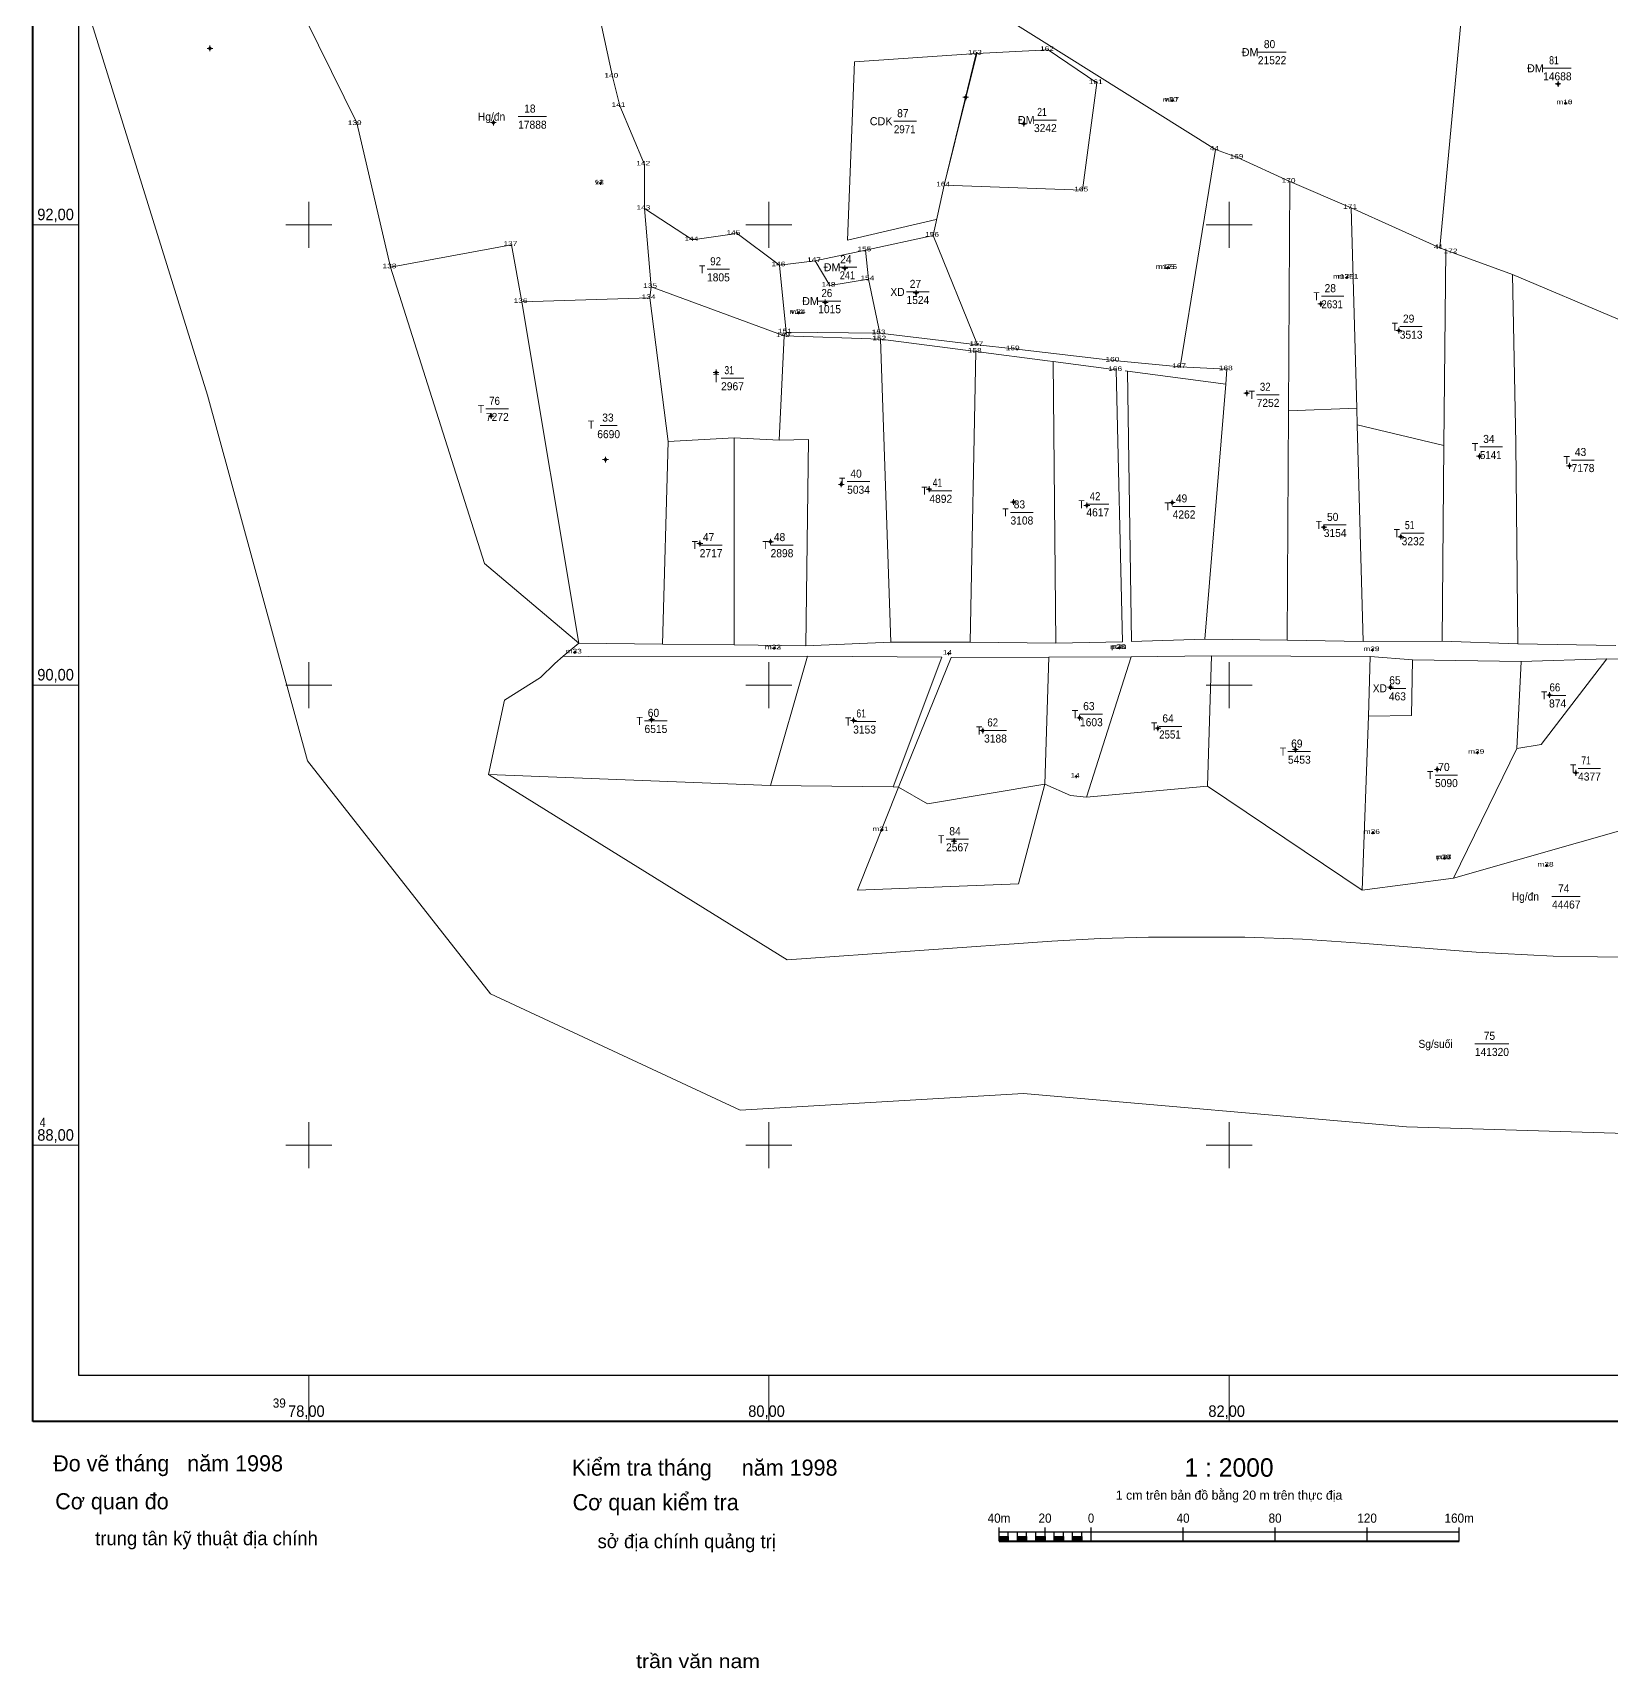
# Model space of a CAD drawing. Header units: metres. Extents: x 397680 to 398756, y 48567 to 49853.
# Drawn here: x 397680 to 398366, y 48573 to 49283 of the extents above; entities that cross this region are included whole.
import ezdxf
from ezdxf.enums import TextEntityAlignment as Align

# ---------------------------------------------------------------- set-up
doc = ezdxf.new("R2010")
doc.units = ezdxf.units.M
doc.header["$LTSCALE"] = 1.4
for name, color, linetype, lineweight in [('11', 7, 'Continuous', 13), ('22', 7, 'Continuous', 13), ('50', 7, 'Continuous', 13), ('62', 7, 'Continuous', 13), ('63', 7, 'Continuous', 13)]:
    doc.layers.add(name, color=color, linetype=linetype, lineweight=lineweight)
doc.layers.add('52', color=7, linetype='Continuous')

msp = doc.modelspace()

# ---------------------------------------------------------------- hatches: boundary and pattern name
at = {"layer": '11'}
for points in [[(397757.186, 49276.66, 1), (397756.886, 49276.66, 1)], [(398343.136, 49261.22, 1), (398342.836, 49261.22, 1)], [(398085.686, 49255.387, 1), (398085.386, 49255.387, 1)], [(397880.365, 49244.408, 1), (397880.065, 49244.408, 1)], [(398110.966, 49243.93, 1), (398110.666, 49243.93, 1)], [(398110.966, 49243.93, 1), (398110.666, 49243.93, 1)], [(398033.123, 49181.114, 1), (398032.823, 49181.114, 1)], [(398064.114, 49170.397, 1), (398063.814, 49170.397, 1)], [(398024.647, 49166.228, 1), (398024.347, 49166.228, 1)], [(398240.004, 49165.609, 1), (398239.704, 49165.609, 1)], [(398273.914, 49154.061, 1), (398273.614, 49154.061, 1)], [(397977.162, 49135.81, 1), (397976.862, 49135.81, 1)], [(398207.805, 49126.838, 1), (398207.505, 49126.838, 1)], [(397879.44, 49116.905, 1), (397879.14, 49116.905, 1)], [(397929.125, 49097.94, 1), (397928.825, 49097.94, 1)], [(398308.969, 49099.418, 1), (398308.669, 49099.418, 1)], [(398348.121, 49095.275, 1), (398347.821, 49095.275, 1)], [(398031.572, 49087.179, 1), (398031.272, 49087.179, 1)], [(398069.737, 49085.115, 1), (398069.437, 49085.115, 1)], [(398106.461, 49079.508, 1), (398106.161, 49079.508, 1)], [(398138.309, 49078.068, 1), (398138.009, 49078.068, 1)], [(398175.453, 49079.299, 1), (398175.153, 49079.299, 1)], [(398241.369, 49068.537, 1), (398241.069, 49068.537, 1)], [(397970.113, 49061.515, 1), (397969.813, 49061.515, 1)], [(398000.873, 49062.304, 1), (398000.573, 49062.304, 1)], [(398274.84, 49064.471, 1), (398274.54, 49064.471, 1)], [(398270.303, 48999.13, 1), (398270.003, 48999.13, 1)], [(398339.437, 48995.658, 1), (398339.137, 48995.658, 1)], [(397949.143, 48985.034, 1), (397948.843, 48985.034, 1)], [(398036.921, 48984.628, 1), (398036.621, 48984.628, 1)], [(398135.197, 48985.784, 1), (398134.897, 48985.784, 1)], [(398093.082, 48980.181, 1), (398092.782, 48980.181, 1)], [(398169.206, 48981.196, 1), (398168.906, 48981.196, 1)], [(398228.982, 48971.983, 1), (398228.682, 48971.983, 1)], [(398290.662, 48963.349, 1), (398290.362, 48963.349, 1)], [(398350.886, 48961.841, 1), (398350.586, 48961.841, 1)], [(398080.602, 48932.184, 1), (398080.302, 48932.184, 1)], [(398080.602, 48932.184, 1), (398080.302, 48932.184, 1)]]:
    msp.add_hatch(color=256, dxfattribs=at).paths.add_polyline_path(points)
at = {"layer": '50'}
for points in [[(398175.279, 49253.983, 1), (398175.129, 49253.983, 1)], [(398346.326, 49252.896, 1), (398346.176, 49252.896, 1)], [(398346.326, 49252.896, 1), (398346.176, 49252.896, 1)], [(397926.798, 49218.041, 1), (397926.648, 49218.041, 1)], [(398173.345, 49181.282, 1), (398173.195, 49181.282, 1)], [(398173.345, 49181.282, 1), (398173.195, 49181.282, 1)], [(398251.232, 49177.087, 1), (398251.082, 49177.087, 1)], [(398012.931, 49161.744, 1), (398012.781, 49161.744, 1)], [(398012.931, 49161.744, 1), (398012.781, 49161.744, 1)], [(397915.719, 49014.238, 1), (397915.569, 49014.238, 1)], [(398002.301, 49016.023, 1), (398002.151, 49016.023, 1)], [(398002.301, 49016.023, 1), (398002.151, 49016.023, 1)], [(398002.301, 49016.023, 1), (398002.151, 49016.023, 1)], [(398078.164, 49013.669, 1), (398078.014, 49013.669, 1)], [(398152.377, 49016.17, 1), (398152.227, 49016.17, 1)], [(398152.377, 49016.17, 1), (398152.227, 49016.17, 1)], [(398152.377, 49016.17, 1), (398152.227, 49016.17, 1)], [(398262.43, 49015.243, 1), (398262.28, 49015.243, 1)], [(398262.43, 49015.243, 1), (398262.28, 49015.243, 1)], [(398262.43, 49015.243, 1), (398262.28, 49015.243, 1)], [(398307.988, 48970.643, 1), (398307.838, 48970.643, 1)], [(398133.651, 48960.22, 1), (398133.501, 48960.22, 1)], [(398049.054, 48937.01, 1), (398048.904, 48937.01, 1)], [(398262.612, 48935.843, 1), (398262.462, 48935.843, 1)], [(398262.612, 48935.843, 1), (398262.462, 48935.843, 1)], [(398293.715, 48924.814, 1), (398293.565, 48924.814, 1)], [(398293.715, 48924.814, 1), (398293.565, 48924.814, 1)], [(398293.715, 48924.814, 1), (398293.565, 48924.814, 1)], [(398338.101, 48921.627, 1), (398337.951, 48921.627, 1)]]:
    msp.add_hatch(color=256, dxfattribs=at).paths.add_polyline_path(points)
at = {"layer": '63'}
for points in [[(398100, 48628), (398100, 48630), (398104, 48630), (398104, 48628)], [(398108, 48628), (398108, 48630), (398112, 48630), (398112, 48628)], [(398116, 48628), (398116, 48630), (398120, 48630), (398120, 48628)], [(398124, 48628), (398124, 48630), (398128, 48630), (398128, 48628)], [(398132, 48628), (398132, 48630), (398136, 48630), (398136, 48628)]]:
    msp.add_hatch(color=256, dxfattribs=at).paths.add_polyline_path(points)

# ---------------------------------------------------------------- linework, layer by layer
at = {"layer": '11'}
for p, q in [((397756.41, 49276.66), (397755.79, 49276.66)), ((397757.04, 49277.91), (397757.04, 49277.28)), ((397757.04, 49276.04), (397757.04, 49275.41)), ((397758.29, 49276.66), (397757.66, 49276.66)), ((398342.36, 49261.22), (398341.74, 49261.22)), ((398342.99, 49262.47), (398342.99, 49261.84)), ((398342.99, 49260.59), (398342.99, 49259.97)), ((398344.24, 49261.22), (398343.61, 49261.22)), ((398084.91, 49255.39), (398084.29, 49255.39)), ((398085.54, 49256.64), (398085.54, 49256.01)), ((398085.54, 49254.76), (398085.54, 49254.14)), ((398086.79, 49255.39), (398086.16, 49255.39)), ((397880.22, 49245.66), (397880.22, 49245.03)), ((398110.82, 49245.18), (398110.82, 49244.56)), ((398110.82, 49245.18), (398110.82, 49244.56)), ((397879.59, 49244.41), (397878.97, 49244.41)), ((397880.22, 49243.78), (397880.22, 49243.16)), ((397881.47, 49244.41), (397880.84, 49244.41)), ((398110.19, 49243.93), (398109.57, 49243.93)), ((398110.19, 49243.93), (398109.57, 49243.93)), ((398110.82, 49243.31), (398110.82, 49242.68)), ((398110.82, 49243.31), (398110.82, 49242.68)), ((398112.07, 49243.93), (398111.44, 49243.93)), ((398112.07, 49243.93), (398111.44, 49243.93)), ((398032.35, 49181.11), (398031.72, 49181.11)), ((398032.97, 49182.36), (398032.97, 49181.74)), ((398034.22, 49181.11), (398033.6, 49181.11)), ((398032.97, 49180.49), (398032.97, 49179.86)), ((398024.5, 49167.48), (398024.5, 49166.85)), ((398063.34, 49170.4), (398062.71, 49170.4)), ((398063.96, 49171.65), (398063.96, 49171.02)), ((398063.96, 49169.77), (398063.96, 49169.15)), ((398065.21, 49170.4), (398064.59, 49170.4)), ((398239.85, 49166.86), (398239.85, 49166.23)), ((398023.87, 49166.23), (398023.25, 49166.23)), ((398024.5, 49165.6), (398024.5, 49164.98)), ((398025.75, 49166.23), (398025.12, 49166.23)), ((398239.23, 49165.61), (398238.6, 49165.61)), ((398239.85, 49164.98), (398239.85, 49164.36)), ((398241.1, 49165.61), (398240.48, 49165.61)), ((398273.14, 49154.06), (398272.51, 49154.06)), ((398273.76, 49155.31), (398273.76, 49154.69)), ((398273.76, 49153.44), (398273.76, 49152.81)), ((398275.01, 49154.06), (398274.39, 49154.06)), ((397976.39, 49135.81), (397975.76, 49135.81)), ((397977.01, 49137.06), (397977.01, 49136.43)), ((397977.01, 49135.18), (397977.01, 49134.56)), ((397978.26, 49135.81), (397977.64, 49135.81)), ((398207.03, 49126.84), (398206.41, 49126.84)), ((398207.66, 49128.09), (398207.66, 49127.46)), ((398207.66, 49126.21), (398207.66, 49125.59)), ((398208.91, 49126.84), (398208.28, 49126.84)), ((397878.67, 49116.91), (397878.04, 49116.91)), ((397879.29, 49118.16), (397879.29, 49117.53)), ((397880.54, 49116.91), (397879.92, 49116.91)), ((397879.29, 49116.28), (397879.29, 49115.66)), ((397928.35, 49097.94), (397927.73, 49097.94)), ((397928.98, 49099.19), (397928.98, 49098.57)), ((397928.98, 49097.32), (397928.98, 49096.69)), ((397930.23, 49097.94), (397929.6, 49097.94)), ((398308.19, 49099.42), (398307.57, 49099.42)), ((398308.82, 49100.67), (398308.82, 49100.04)), ((398308.82, 49098.79), (398308.82, 49098.17)), ((398310.07, 49099.42), (398309.44, 49099.42)), ((398347.97, 49096.52), (398347.97, 49095.9)), ((398031.42, 49088.43), (398031.42, 49087.8)), ((398347.35, 49095.27), (398346.72, 49095.27)), ((398347.97, 49094.65), (398347.97, 49094.02)), ((398349.22, 49095.27), (398348.6, 49095.27)), ((398030.8, 49087.18), (398030.17, 49087.18)), ((398031.42, 49086.55), (398031.42, 49085.93)), ((398032.67, 49087.18), (398032.05, 49087.18)), ((398068.96, 49085.11), (398068.34, 49085.11)), ((398069.59, 49086.36), (398069.59, 49085.74)), ((398069.59, 49084.49), (398069.59, 49083.86)), ((398070.84, 49085.11), (398070.21, 49085.11)), ((398105.69, 49079.51), (398105.06, 49079.51)), ((398106.31, 49080.76), (398106.31, 49080.13)), ((398106.31, 49078.88), (398106.31, 49078.26)), ((398107.56, 49079.51), (398106.94, 49079.51)), ((398137.53, 49078.07), (398136.91, 49078.07)), ((398138.16, 49079.32), (398138.16, 49078.69)), ((398138.16, 49077.44), (398138.16, 49076.82)), ((398139.41, 49078.07), (398138.78, 49078.07)), ((398174.68, 49079.3), (398174.05, 49079.3)), ((398175.3, 49080.55), (398175.3, 49079.92)), ((398175.3, 49078.67), (398175.3, 49078.05)), ((398176.55, 49079.3), (398175.93, 49079.3)), ((398240.59, 49068.54), (398239.97, 49068.54)), ((398241.22, 49069.79), (398241.22, 49069.16)), ((398241.22, 49067.91), (398241.22, 49067.29)), ((398242.47, 49068.54), (398241.84, 49068.54)), ((397969.34, 49061.52), (397968.71, 49061.52)), ((397969.96, 49062.77), (397969.96, 49062.14)), ((397969.96, 49060.89), (397969.96, 49060.27)), ((397971.21, 49061.52), (397970.59, 49061.52)), ((398000.1, 49062.3), (397999.47, 49062.3)), ((398000.72, 49063.55), (398000.72, 49062.93)), ((398000.72, 49061.68), (398000.72, 49061.05)), ((398001.97, 49062.3), (398001.35, 49062.3)), ((398274.07, 49064.47), (398273.44, 49064.47)), ((398274.69, 49065.72), (398274.69, 49065.1)), ((398274.69, 49063.85), (398274.69, 49063.22)), ((398275.94, 49064.47), (398275.32, 49064.47)), ((398269.53, 48999.13), (398268.9, 48999.13)), ((398270.15, 49000.38), (398270.15, 48999.75)), ((398270.15, 48998.5), (398270.15, 48997.88)), ((398271.4, 48999.13), (398270.78, 48999.13)), ((398339.29, 48996.91), (398339.29, 48996.28)), ((398338.66, 48995.66), (398338.04, 48995.66)), ((398339.29, 48995.03), (398339.29, 48994.41)), ((398340.54, 48995.66), (398339.91, 48995.66)), ((397948.37, 48985.03), (397947.74, 48985.03)), ((397948.99, 48986.28), (397948.99, 48985.66)), ((397948.99, 48984.41), (397948.99, 48983.78)), ((397950.24, 48985.03), (397949.62, 48985.03)), ((398036.15, 48984.63), (398035.52, 48984.63)), ((398036.77, 48985.88), (398036.77, 48985.25)), ((398036.77, 48984), (398036.77, 48983.38)), ((398038.02, 48984.63), (398037.4, 48984.63)), ((398134.42, 48985.78), (398133.8, 48985.78)), ((398135.05, 48987.03), (398135.05, 48986.41)), ((398135.05, 48985.16), (398135.05, 48984.53)), ((398136.3, 48985.78), (398135.67, 48985.78)), ((398169.06, 48982.45), (398169.06, 48981.82)), ((398092.31, 48980.18), (398091.68, 48980.18)), ((398092.93, 48981.43), (398092.93, 48980.81)), ((398092.93, 48979.56), (398092.93, 48978.93)), ((398094.18, 48980.18), (398093.56, 48980.18)), ((398168.43, 48981.2), (398167.81, 48981.2)), ((398169.06, 48980.57), (398169.06, 48979.95)), ((398170.31, 48981.2), (398169.68, 48981.2)), ((398228.21, 48971.98), (398227.58, 48971.98)), ((398228.83, 48973.23), (398228.83, 48972.61)), ((398228.83, 48971.36), (398228.83, 48970.73)), ((398230.08, 48971.98), (398229.46, 48971.98)), ((398289.89, 48963.35), (398289.26, 48963.35)), ((398290.51, 48964.6), (398290.51, 48963.97)), ((398290.51, 48962.72), (398290.51, 48962.1)), ((398291.76, 48963.35), (398291.14, 48963.35)), ((398350.11, 48961.84), (398349.49, 48961.84)), ((398350.74, 48963.09), (398350.74, 48962.47)), ((398350.74, 48961.22), (398350.74, 48960.59)), ((398351.99, 48961.84), (398351.36, 48961.84)), ((398079.83, 48932.18), (398079.2, 48932.18)), ((398079.83, 48932.18), (398079.2, 48932.18)), ((398080.45, 48933.43), (398080.45, 48932.81)), ((398080.45, 48933.43), (398080.45, 48932.81)), ((398081.7, 48932.18), (398081.08, 48932.18)), ((398081.7, 48932.18), (398081.08, 48932.18)), ((398080.45, 48931.56), (398080.45, 48930.93)), ((398080.45, 48931.56), (398080.45, 48930.93))]:
    msp.add_line(p, q, dxfattribs=at)
for points in [[(397757.04, 49277.28), (397756.41, 49276.66), (397757.04, 49276.04), (397757.66, 49276.66)], [(398342.99, 49261.84), (398342.36, 49261.22), (398342.99, 49260.59), (398343.61, 49261.22)], [(398085.54, 49256.01), (398084.91, 49255.39), (398085.54, 49254.76), (398086.16, 49255.39)], [(397880.22, 49245.03), (397879.59, 49244.41), (397880.22, 49243.78), (397880.84, 49244.41)], [(398110.82, 49244.56), (398110.19, 49243.93), (398110.82, 49243.31), (398111.44, 49243.93)], [(398110.82, 49244.56), (398110.19, 49243.93), (398110.82, 49243.31), (398111.44, 49243.93)], [(398032.97, 49181.74), (398032.35, 49181.11), (398032.97, 49180.49), (398033.6, 49181.11)], [(398024.5, 49166.85), (398023.87, 49166.23), (398024.5, 49165.6), (398025.12, 49166.23)], [(398063.96, 49171.02), (398063.34, 49170.4), (398063.96, 49169.77), (398064.59, 49170.4)], [(398239.85, 49166.23), (398239.23, 49165.61), (398239.85, 49164.98), (398240.48, 49165.61)], [(398273.76, 49154.69), (398273.14, 49154.06), (398273.76, 49153.44), (398274.39, 49154.06)], [(397977.01, 49136.43), (397976.39, 49135.81), (397977.01, 49135.18), (397977.64, 49135.81)], [(398207.66, 49127.46), (398207.03, 49126.84), (398207.66, 49126.21), (398208.28, 49126.84)], [(397879.29, 49117.53), (397878.67, 49116.91), (397879.29, 49116.28), (397879.92, 49116.91)], [(397928.98, 49098.57), (397928.35, 49097.94), (397928.98, 49097.32), (397929.6, 49097.94)], [(398308.82, 49100.04), (398308.19, 49099.42), (398308.82, 49098.79), (398309.44, 49099.42)], [(398347.97, 49095.9), (398347.35, 49095.27), (398347.97, 49094.65), (398348.6, 49095.27)], [(398031.42, 49087.8), (398030.8, 49087.18), (398031.42, 49086.55), (398032.05, 49087.18)], [(398069.59, 49085.74), (398068.96, 49085.11), (398069.59, 49084.49), (398070.21, 49085.11)], [(398106.31, 49080.13), (398105.69, 49079.51), (398106.31, 49078.88), (398106.94, 49079.51)], [(398138.16, 49078.69), (398137.53, 49078.07), (398138.16, 49077.44), (398138.78, 49078.07)], [(398175.3, 49079.92), (398174.68, 49079.3), (398175.3, 49078.67), (398175.93, 49079.3)], [(398241.22, 49069.16), (398240.59, 49068.54), (398241.22, 49067.91), (398241.84, 49068.54)], [(397969.96, 49062.14), (397969.34, 49061.52), (397969.96, 49060.89), (397970.59, 49061.52)], [(398000.72, 49062.93), (398000.1, 49062.3), (398000.72, 49061.68), (398001.35, 49062.3)], [(398274.69, 49065.1), (398274.07, 49064.47), (398274.69, 49063.85), (398275.32, 49064.47)], [(398270.15, 48999.75), (398269.53, 48999.13), (398270.15, 48998.5), (398270.78, 48999.13)], [(398339.29, 48996.28), (398338.66, 48995.66), (398339.29, 48995.03), (398339.91, 48995.66)], [(397948.99, 48985.66), (397948.37, 48985.03), (397948.99, 48984.41), (397949.62, 48985.03)], [(398036.77, 48985.25), (398036.15, 48984.63), (398036.77, 48984), (398037.4, 48984.63)], [(398135.05, 48986.41), (398134.42, 48985.78), (398135.05, 48985.16), (398135.67, 48985.78)], [(398169.06, 48981.82), (398168.43, 48981.2), (398169.06, 48980.57), (398169.68, 48981.2)], [(398092.93, 48980.81), (398092.31, 48980.18), (398092.93, 48979.56), (398093.56, 48980.18)], [(398228.83, 48972.61), (398228.21, 48971.98), (398228.83, 48971.36), (398229.46, 48971.98)], [(398290.51, 48963.97), (398289.89, 48963.35), (398290.51, 48962.72), (398291.14, 48963.35)], [(398350.74, 48962.47), (398350.11, 48961.84), (398350.74, 48961.22), (398351.36, 48961.84)], [(398080.45, 48932.81), (398079.83, 48932.18), (398080.45, 48931.56), (398081.08, 48932.18)], [(398080.45, 48932.81), (398079.83, 48932.18), (398080.45, 48931.56), (398081.08, 48932.18)]]:
    msp.add_lwpolyline(points, close=True, dxfattribs=at)
for centre in [(397757.036, 49276.66), (398342.986, 49261.22), (398085.536, 49255.387), (397880.215, 49244.408), (398110.816, 49243.93), (398110.816, 49243.93), (398032.973, 49181.114), (398063.964, 49170.397), (398024.497, 49166.228), (398239.854, 49165.609), (398273.764, 49154.061), (397977.012, 49135.81), (398207.655, 49126.838), (397879.29, 49116.905), (397928.975, 49097.94), (398308.819, 49099.418), (398347.971, 49095.275), (398031.422, 49087.179), (398069.587, 49085.115), (398106.311, 49079.508), (398138.159, 49078.068), (398175.303, 49079.299), (398241.219, 49068.537), (397969.963, 49061.515), (398000.723, 49062.304), (398274.69, 49064.471), (398270.153, 48999.13), (398339.287, 48995.658), (397948.993, 48985.034), (398036.771, 48984.628), (398135.047, 48985.784), (398092.932, 48980.181), (398169.056, 48981.196), (398228.832, 48971.983), (398290.512, 48963.349), (398350.736, 48961.841), (398080.452, 48932.184), (398080.452, 48932.184)]:
    msp.add_circle(centre, 0.15, dxfattribs=at)
at = {"layer": '22'}
for p, q in [((398306.13, 49344.71), (398291.54, 49189.95)), ((398076.21, 49217.2), (398090.01, 49274.47)), ((398090.39, 49274.49), (398090.01, 49274.47)), ((398178.77, 49138.23), (398194.07, 49232.76)), ((398071.39, 49195.35), (398076.21, 49217.2)), ((398253.1, 49207.42), (398226.36, 49218.79)), ((397945.93, 49207.01), (397948.85, 49173.06)), ((398291.54, 49189.95), (398253.1, 49207.42)), ((397985.56, 49196.61), (398004.62, 49182.47)), ((397967.28, 49193.9), (397966.78, 49193.4)), ((398294.14, 49189.04), (398291.54, 49189.95)), ((398293.41, 49104.04), (398294.14, 49189.04)), ((398323.15, 49178.36), (398294.14, 49189.04)), ((398020.07, 49184.32), (398004.62, 49182.47)), ((398004.62, 49182.47), (398007.44, 49153.34)), ((397948.18, 49168.21), (397956.21, 49105.82)), ((398006.65, 49151.71), (397948.85, 49173.06)), ((397917.44, 49018.25), (397892.55, 49166.55)), ((398007.44, 49153.34), (398006.65, 49151.71)), ((398048.17, 49152.93), (398090.63, 49147.86)), ((398053.03, 49018.68), (398048.46, 49150.29)), ((398048.46, 49150.29), (398089.94, 49144.93)), ((398091.13, 49148.36), (398090.63, 49147.86)), ((398089.94, 49144.93), (398087.45, 49018.57)), ((398124.71, 49018.18), (398123.57, 49140.55)), ((398154.83, 49136.47), (398155.86, 49136.34)), ((398189.51, 49019.97), (398198.52, 49130.77)), ((398225.77, 49119.12), (398255.47, 49120.27)), ((397926.66, 49112.85), (397934.02, 49112.85)), ((398293.41, 49104.04), (398255.66, 49113.14)), ((397953.76, 49017.8), (397956.21, 49105.82)), ((397984.87, 49107.43), (397984.82, 49017.42)), ((398292.68, 49019.04), (398293.41, 49104.04)), ((397917.44, 49018.25), (397910.6, 49012.48)), ((398124.71, 49018.18), (398087.45, 49018.57)), ((398153.67, 49018.84), (398124.71, 49018.18)), ((398153.67, 49018.84), (398124.71, 49018.18)), ((398325.46, 49017.85), (398368.1, 49017.2)), ((398119.98, 48956.88), (398121.68, 49012.06)), ((398138.01, 48951.26), (398157.4, 49012.33)), ((398190.63, 48956.11), (398192.4, 49012.75)), ((398260.64, 48986.49), (398261.39, 49012.4)), ((398257.81, 48910.89), (398260.64, 48986.49)), ((397878.15, 48961.15), (398000.68, 48956.29)), ((398053.93, 48955.77), (398056.35, 48955.6)), ((398297.51, 48916.03), (398380.48, 48939.73))]:
    msp.add_line(p, q, dxfattribs=at)
for points in [[(398700, 48954.02), (398700, 48863.13), (398646.18, 48844.16), (398515.9, 48800.81), (398277.06, 48808.03), (398110.6, 48822.48), (397987.56, 48815.26), (397879, 48865.84), (397799.39, 48967), (397755.96, 49125.98), (397690.82, 49335.53), (397683.59, 49523.41), (397698.06, 49732.97), (397821.63, 49752.51)], [(397920.42, 49318.18), (397931.98, 49264.42), (397935.12, 49251.71), (397945.87, 49226.26), (397945.93, 49207.01)], [(398088.96, 49310.06), (398088.65, 49298.87), (398194.07, 49232.76)], [(397835.56, 49181.6), (397820.94, 49244.34), (397793.18, 49300.46)], [(398090.01, 49274.47), (398037.17, 49270.76), (398034.21, 49193.38), (398072.64, 49202.24)], [(398090.39, 49274.49), (398121.35, 49276.05), (398142.53, 49261.65), (398136.25, 49215), (398076.21, 49217.2)], [(398090.51, 49274.97), (398090.39, 49274.49), (398076.21, 49217.2)], [(398226.36, 49218.79), (398203.72, 49229.23), (398194.07, 49232.76)], [(398225.19, 49019.45), (398225.77, 49119.12), (398226.36, 49218.79)], [(397945.93, 49207.01), (397966.78, 49193.4), (397985.06, 49196.11)], [(398258.23, 49018.86), (398255.66, 49113.14), (398255.47, 49120.27), (398253.1, 49207.42)], [(398042, 49188.99), (398071.39, 49195.35), (398090.63, 49147.86)], [(397835.56, 49181.6), (397888.11, 49191.32), (397892.55, 49166.55)], [(398020.07, 49184.32), (398042, 49188.99), (398043.31, 49176.41)], [(397917.44, 49018.25), (397876.39, 49052.77), (397835.56, 49181.6)], [(398043.31, 49176.41), (398026.4, 49173.59), (398020.07, 49184.32)], [(398007.44, 49153.34), (398048.17, 49152.93), (398043.31, 49176.41)], [(398323.15, 49178.36), (398369.17, 49159.05), (398376.47, 49153.97), (398404.48, 49152.65)], [(398325.46, 49017.85), (398324.68, 49104.96), (398323.15, 49178.36)], [(397892.55, 49166.55), (397948.18, 49168.21), (397948.85, 49173.06)], [(398004.48, 49106.48), (398006.65, 49151.71), (398048.46, 49150.29)], [(398090.63, 49147.86), (398106.45, 49146.04), (398149.8, 49141.06), (398178.77, 49138.23)], [(398089.94, 49144.93), (398121.07, 49140.87), (398123.57, 49140.55)], [(398123.57, 49140.55), (398150.99, 49136.97), (398153.67, 49018.84)], [(398178.77, 49138.23), (398199.05, 49137.28), (398198.52, 49130.77)], [(398189.51, 49019.97), (398157.62, 49018.89), (398155.86, 49136.34), (398198.52, 49130.77)], [(397956.21, 49105.82), (397984.87, 49107.43), (398004.48, 49106.48)], [(398004.48, 49106.48), (398017.25, 49106.72), (398016, 49017.04)], [(398016, 49017.04), (397984.82, 49017.42), (397953.76, 49017.8), (397917.44, 49018.25)], [(398087.45, 49018.57), (398053.03, 49018.68), (398016, 49017.04)], [(398325.46, 49017.85), (398292.68, 49019.04), (398258.23, 49018.86), (398225.19, 49019.45), (398189.51, 49019.97)], [(397910.6, 49012.48), (397906.99, 49009.43), (397900.72, 49003.31), (397885.08, 48993.39), (397878.15, 48961.15)], [(398016.75, 49012.58), (397921.58, 49012.44), (397910.6, 49012.48)], [(398053.93, 48955.77), (398000.68, 48956.29), (398016.75, 49012.58)], [(398053.93, 48955.77), (398075.11, 49012.17), (398016.75, 49012.58)], [(398056.35, 48955.6), (398079.22, 49012.02), (398121.68, 49012.06)], [(398364.15, 49011.42), (398326.97, 49010.21), (398279.73, 49010.93), (398261.39, 49012.4), (398192.4, 49012.75), (398157.4, 49012.33), (398121.68, 49012.06)], [(398260.64, 48986.49), (398279.3, 48986.81), (398279.73, 49010.93)], [(398325.01, 48972.5), (398335.68, 48974.23), (398364.15, 49011.42)], [(398364.15, 49011.42), (398386.88, 49011.23), (398423.11, 49012.84)], [(398297.51, 48916.03), (398325.01, 48972.5), (398326.97, 49010.21)], [(398700, 48954.02), (398696.52, 48952.43), (398677.86, 48942.97), (398650.02, 48928.18), (398635.93, 48921.18), (398621.55, 48914.86), (398596.63, 48904.76), (398583.94, 48900.47), (398570.92, 48897.41), (398543.02, 48893.47), (398479.27, 48886.66), (398443.45, 48883.45), (398417.83, 48882.06), (398379.35, 48881.55), (398340.89, 48882.2), (398307.37, 48883.89), (398257.11, 48887.89), (398231.98, 48889.57), (398206.83, 48890.44), (398164.91, 48890.43), (398143.95, 48889.84), (398123.02, 48888.69), (398007.91, 48880.57), (397878.15, 48961.15)], [(398056.35, 48955.6), (398038.51, 48910.91), (398108.46, 48913.62), (398119.98, 48956.88)], [(398119.98, 48956.88), (398068.94, 48948.44), (398056.35, 48955.6)], [(398119.98, 48956.88), (398131.06, 48952), (398138.01, 48951.26)], [(398297.51, 48916.03), (398257.81, 48910.89), (398190.63, 48956.11), (398138.01, 48951.26)]]:
    msp.add_lwpolyline(points, dxfattribs=at)
at = {"layer": '50'}
for p, q in [((398174.89, 49253.98), (398174.58, 49253.98)), ((398175.2, 49254.61), (398175.2, 49254.3)), ((398175.2, 49253.67), (398175.2, 49253.36)), ((398175.83, 49253.98), (398175.52, 49253.98)), ((398345.94, 49252.9), (398345.63, 49252.9)), ((398345.94, 49252.9), (398345.63, 49252.9)), ((398346.25, 49253.52), (398346.25, 49253.21)), ((398346.25, 49253.52), (398346.25, 49253.21)), ((398346.25, 49252.58), (398346.25, 49252.27)), ((398346.25, 49252.58), (398346.25, 49252.27)), ((398346.88, 49252.9), (398346.56, 49252.9)), ((398346.88, 49252.9), (398346.56, 49252.9)), ((397926.41, 49218.04), (397926.1, 49218.04)), ((397926.72, 49218.67), (397926.72, 49218.35)), ((397926.72, 49217.73), (397926.72, 49217.42)), ((397927.35, 49218.04), (397927.04, 49218.04)), ((398172.96, 49181.28), (398172.64, 49181.28)), ((398172.96, 49181.28), (398172.64, 49181.28)), ((398173.27, 49181.91), (398173.27, 49181.59)), ((398173.27, 49181.91), (398173.27, 49181.59)), ((398173.27, 49180.97), (398173.27, 49180.66)), ((398173.27, 49180.97), (398173.27, 49180.66)), ((398173.9, 49181.28), (398173.58, 49181.28)), ((398173.9, 49181.28), (398173.58, 49181.28)), ((398250.84, 49177.09), (398250.53, 49177.09)), ((398251.16, 49177.71), (398251.16, 49177.4)), ((398251.16, 49176.77), (398251.16, 49176.46)), ((398251.78, 49177.09), (398251.47, 49177.09)), ((398012.54, 49161.74), (398012.23, 49161.74)), ((398012.54, 49161.74), (398012.23, 49161.74)), ((398012.86, 49162.37), (398012.86, 49162.06)), ((398012.86, 49162.37), (398012.86, 49162.06)), ((398012.86, 49161.43), (398012.86, 49161.12)), ((398012.86, 49161.43), (398012.86, 49161.12)), ((398013.48, 49161.74), (398013.17, 49161.74)), ((398013.48, 49161.74), (398013.17, 49161.74)), ((397915.33, 49014.24), (397915.02, 49014.24)), ((397915.64, 49014.86), (397915.64, 49014.55)), ((397915.64, 49013.93), (397915.64, 49013.61)), ((397916.27, 49014.24), (397915.96, 49014.24)), ((398001.91, 49016.02), (398001.6, 49016.02)), ((398001.91, 49016.02), (398001.6, 49016.02)), ((398001.91, 49016.02), (398001.6, 49016.02)), ((398002.23, 49016.65), (398002.23, 49016.34)), ((398002.23, 49016.65), (398002.23, 49016.34)), ((398002.23, 49016.65), (398002.23, 49016.34)), ((398002.23, 49015.71), (398002.23, 49015.4)), ((398002.23, 49015.71), (398002.23, 49015.4)), ((398002.23, 49015.71), (398002.23, 49015.4)), ((398002.85, 49016.02), (398002.54, 49016.02)), ((398002.85, 49016.02), (398002.54, 49016.02)), ((398002.85, 49016.02), (398002.54, 49016.02)), ((398077.78, 49013.67), (398077.46, 49013.67)), ((398078.09, 49014.29), (398078.09, 49013.98)), ((398078.09, 49013.36), (398078.09, 49013.04)), ((398078.71, 49013.67), (398078.4, 49013.67)), ((398151.99, 49016.17), (398151.68, 49016.17)), ((398151.99, 49016.17), (398151.68, 49016.17)), ((398151.99, 49016.17), (398151.68, 49016.17)), ((398152.3, 49016.79), (398152.3, 49016.48)), ((398152.3, 49016.79), (398152.3, 49016.48)), ((398152.3, 49016.79), (398152.3, 49016.48)), ((398152.3, 49015.86), (398152.3, 49015.54)), ((398152.3, 49015.86), (398152.3, 49015.54)), ((398152.3, 49015.86), (398152.3, 49015.54)), ((398152.93, 49016.17), (398152.61, 49016.17)), ((398152.93, 49016.17), (398152.61, 49016.17)), ((398152.93, 49016.17), (398152.61, 49016.17)), ((398262.04, 49015.24), (398261.73, 49015.24)), ((398262.04, 49015.24), (398261.73, 49015.24)), ((398262.04, 49015.24), (398261.73, 49015.24)), ((398262.36, 49015.87), (398262.36, 49015.56)), ((398262.36, 49015.87), (398262.36, 49015.56)), ((398262.36, 49015.87), (398262.36, 49015.56)), ((398262.36, 49014.93), (398262.36, 49014.62)), ((398262.36, 49014.93), (398262.36, 49014.62)), ((398262.36, 49014.93), (398262.36, 49014.62)), ((398262.98, 49015.24), (398262.67, 49015.24)), ((398262.98, 49015.24), (398262.67, 49015.24)), ((398262.98, 49015.24), (398262.67, 49015.24)), ((398307.6, 48970.64), (398307.29, 48970.64)), ((398307.91, 48971.27), (398307.91, 48970.96)), ((398307.91, 48970.33), (398307.91, 48970.02)), ((398308.54, 48970.64), (398308.23, 48970.64)), ((398133.58, 48960.84), (398133.58, 48960.53)), ((398133.26, 48960.22), (398132.95, 48960.22)), ((398133.58, 48959.91), (398133.58, 48959.59)), ((398134.2, 48960.22), (398133.89, 48960.22)), ((398048.67, 48937.01), (398048.35, 48937.01)), ((398048.98, 48937.63), (398048.98, 48937.32)), ((398048.98, 48936.7), (398048.98, 48936.38)), ((398049.6, 48937.01), (398049.29, 48937.01)), ((398262.22, 48935.84), (398261.91, 48935.84)), ((398262.22, 48935.84), (398261.91, 48935.84)), ((398262.54, 48936.47), (398262.54, 48936.16)), ((398262.54, 48936.47), (398262.54, 48936.16)), ((398262.54, 48935.53), (398262.54, 48935.22)), ((398262.54, 48935.53), (398262.54, 48935.22)), ((398263.16, 48935.84), (398262.85, 48935.84)), ((398263.16, 48935.84), (398262.85, 48935.84)), ((398293.64, 48925.44), (398293.64, 48925.13)), ((398293.64, 48925.44), (398293.64, 48925.13)), ((398293.64, 48925.44), (398293.64, 48925.13)), ((398293.33, 48924.81), (398293.02, 48924.81)), ((398293.33, 48924.81), (398293.02, 48924.81)), ((398293.33, 48924.81), (398293.02, 48924.81)), ((398293.64, 48924.5), (398293.64, 48924.19)), ((398293.64, 48924.5), (398293.64, 48924.19)), ((398293.64, 48924.5), (398293.64, 48924.19)), ((398294.26, 48924.81), (398293.95, 48924.81)), ((398294.26, 48924.81), (398293.95, 48924.81)), ((398294.26, 48924.81), (398293.95, 48924.81)), ((398337.71, 48921.63), (398337.4, 48921.63)), ((398338.03, 48922.25), (398338.03, 48921.94)), ((398338.03, 48921.31), (398338.03, 48921)), ((398338.65, 48921.63), (398338.34, 48921.63))]:
    msp.add_line(p, q, dxfattribs=at)
for centre, radius in [((398175.204, 49253.983), 0.312), ((398175.204, 49253.983), 0.075), ((398346.251, 49252.896), 0.312), ((398346.251, 49252.896), 0.312), ((398346.251, 49252.896), 0.075), ((398346.251, 49252.896), 0.075), ((397926.723, 49218.041), 0.312), ((397926.723, 49218.041), 0.075), ((398173.27, 49181.282), 0.312), ((398173.27, 49181.282), 0.312), ((398173.27, 49181.282), 0.075), ((398173.27, 49181.282), 0.075), ((398251.157, 49177.087), 0.312), ((398251.157, 49177.087), 0.075), ((398012.856, 49161.744), 0.312), ((398012.856, 49161.744), 0.312), ((398012.856, 49161.744), 0.075), ((398012.856, 49161.744), 0.075), ((397915.644, 49014.238), 0.312), ((397915.644, 49014.238), 0.075), ((398002.226, 49016.023), 0.312), ((398002.226, 49016.023), 0.312), ((398002.226, 49016.023), 0.312), ((398002.226, 49016.023), 0.075), ((398002.226, 49016.023), 0.075), ((398002.226, 49016.023), 0.075), ((398078.089, 49013.669), 0.312), ((398078.089, 49013.669), 0.075), ((398152.302, 49016.17), 0.312), ((398152.302, 49016.17), 0.312), ((398152.302, 49016.17), 0.312), ((398152.302, 49016.17), 0.075), ((398152.302, 49016.17), 0.075), ((398152.302, 49016.17), 0.075), ((398262.355, 49015.243), 0.312), ((398262.355, 49015.243), 0.312), ((398262.355, 49015.243), 0.312), ((398262.355, 49015.243), 0.075), ((398262.355, 49015.243), 0.075), ((398262.355, 49015.243), 0.075), ((398307.913, 48970.643), 0.312), ((398307.913, 48970.643), 0.075), ((398133.576, 48960.22), 0.312), ((398133.576, 48960.22), 0.075), ((398048.979, 48937.01), 0.312), ((398048.979, 48937.01), 0.075), ((398262.537, 48935.843), 0.312), ((398262.537, 48935.843), 0.312), ((398262.537, 48935.843), 0.075), ((398262.537, 48935.843), 0.075), ((398293.64, 48924.814), 0.312), ((398293.64, 48924.814), 0.312), ((398293.64, 48924.814), 0.312), ((398293.64, 48924.814), 0.075), ((398293.64, 48924.814), 0.075), ((398293.64, 48924.814), 0.075), ((398338.026, 48921.627), 0.312), ((398338.026, 48921.627), 0.075)]:
    msp.add_circle(centre, radius, dxfattribs=at)
at = {"layer": '62'}
for p, q in [((398212.5, 49275), (398224.75, 49275)), ((398336.5, 49268), (398348.75, 49268)), ((397891, 49247), (397903.25, 49247)), ((398054.33, 49245), (398064.13, 49245)), ((398115.2, 49245.52), (398125, 49245.52)), ((398030.79, 49181.55), (398038.14, 49181.55)), ((397973.09, 49180.65), (397982.89, 49180.65)), ((398021.42, 49166.83), (398031.22, 49166.83)), ((398059.8, 49170.81), (398069.6, 49170.81)), ((398240.11, 49168.96), (398249.91, 49168.96)), ((398274.18, 49155.73), (398283.98, 49155.73)), ((397979.22, 49133.33), (397989.02, 49133.33)), ((398211.98, 49126.1), (398221.78, 49126.1)), ((397877, 49120), (397886.8, 49120)), ((398309.05, 49103.44), (398318.85, 49103.44)), ((398348.89, 49097.78), (398358.69, 49097.78)), ((398034, 49088.38), (398043.8, 49088.38)), ((398069.75, 49084.43), (398079.55, 49084.43)), ((398105, 49075), (398114.8, 49075)), ((398138, 49078.56), (398147.8, 49078.56)), ((398175.47, 49077.61), (398185.27, 49077.61)), ((398241.16, 49069.56), (398250.96, 49069.56)), ((397969.9, 49060.8), (397979.7, 49060.8)), ((398000.73, 49060.8), (398010.53, 49060.8)), ((398275.01, 49066), (398284.81, 49066)), ((398269.45, 48998.57), (398276.8, 48998.57)), ((398339.08, 48995.5), (398346.43, 48995.5)), ((397945.94, 48984.44), (397955.74, 48984.44)), ((398036.62, 48984.18), (398046.42, 48984.18)), ((398135.19, 48987.35), (398144.99, 48987.35)), ((398169.61, 48982), (398179.41, 48982)), ((398093.52, 48980.25), (398103.32, 48980.25)), ((398225.58, 48971.08), (398235.38, 48971.08)), ((398289.52, 48960.91), (398299.32, 48960.91)), ((398351.68, 48963.72), (398361.48, 48963.72)), ((398077, 48933), (398086.8, 48933)), ((398340.35, 48908.12), (398352.6, 48908.12)), ((398306.82, 48844.07), (398321.52, 48844.07))]:
    msp.add_line(p, q, dxfattribs=at)
at = {"layer": '63'}
for p, q in [((397800, 49190), (397800, 49210)), ((398000, 49190), (398000, 49210)), ((398200, 49190), (398200, 49210)), ((397680, 49200), (397700, 49200)), ((397790, 49200), (397810, 49200)), ((397990, 49200), (398010, 49200)), ((398190, 49200), (398210, 49200)), ((397800, 48990), (397800, 49010)), ((398000, 48990), (398000, 49010)), ((398200, 48990), (398200, 49010)), ((397680, 49000), (397700, 49000)), ((397790, 49000), (397810, 49000)), ((397990, 49000), (398010, 49000)), ((398190, 49000), (398210, 49000)), ((397800, 48790), (397800, 48810)), ((398000, 48790), (398000, 48810)), ((398200, 48790), (398200, 48810)), ((397680, 48800), (397700, 48800)), ((397790, 48800), (397810, 48800)), ((397990, 48800), (398010, 48800)), ((398190, 48800), (398210, 48800)), ((397800, 48680), (397800, 48700)), ((398000, 48680), (398000, 48700)), ((398200, 48680), (398200, 48700))]:
    msp.add_line(p, q, dxfattribs=at)
at = {"layer": '63', "lineweight": 25}
for p, q in [((398100, 48628), (398100, 48634)), ((398120, 48628), (398120, 48634)), ((398140, 48628), (398140, 48634)), ((398180, 48628), (398180, 48634)), ((398220, 48628), (398220, 48634)), ((398260, 48628), (398260, 48634)), ((398300, 48628), (398300, 48634)), ((398100, 48632), (398300, 48632)), ((398100, 48628), (398100, 48632)), ((398104, 48628), (398104, 48632)), ((398108, 48628), (398108, 48632)), ((398112, 48628), (398112, 48632)), ((398116, 48628), (398116, 48632)), ((398120, 48628), (398120, 48632)), ((398124, 48628), (398124, 48632)), ((398128, 48628), (398128, 48632)), ((398132, 48628), (398132, 48632)), ((398136, 48628), (398136, 48632))]:
    msp.add_line(p, q, dxfattribs=at)
at = {"layer": '63', "lineweight": 40}
msp.add_line((398100, 48628), (398300, 48628), dxfattribs=at)
msp.add_lwpolyline([(397680, 48680), (397680, 49720), (398720, 49720), (398720, 48680)], close=True, dxfattribs=at)
at = {"layer": '63', "lineweight": 25}
for points in [[(397700, 48700), (397700, 49700), (398700, 49700), (398700, 48700)], [(398100, 48628), (398100, 48630), (398104, 48630), (398104, 48628)], [(398108, 48628), (398108, 48630), (398112, 48630), (398112, 48628)], [(398116, 48628), (398116, 48630), (398120, 48630), (398120, 48628)], [(398124, 48628), (398124, 48630), (398128, 48630), (398128, 48628)], [(398132, 48628), (398132, 48630), (398136, 48630), (398136, 48628)]]:
    msp.add_lwpolyline(points, close=True, dxfattribs=at)

# ---------------------------------------------------------------- texts
at = {"layer": '22'}
for s, height, width, p in [('33', 3.5, 0.95, (397930.03, 49114.47)), ('T', 3.5, 0.95, (397922.675, 49111.41)), ('6690', 3.5, 0.95, (397930.335, 49107.27)), ('trần văn nam', 6, 1.15, (397969.195, 48572.84))]:
    msp.add_text(s, height=height, dxfattribs=dict(at, width=width)).set_placement(p, align=Align.CENTER)
for s, p in [('Đo vẽ tháng   năm 1998', (397738.84, 48658.32)), ('Kiểm tra tháng     năm 1998', (397972.055, 48656.45)), ('Cơ quan đo', (397714.45, 48641.83)), ('Cơ quan kiểm tra', (397950.78, 48641.4))]:
    msp.add_text(s, height=7, dxfattribs=at).set_placement(p, align=Align.CENTER)
at = {"layer": '50'}
for s, width, p in [('m17  ', 1.35, (398175.705, 49253.48)), ('v10  ', 1.35, (398175.705, 49253.48)), ('m16  ', 1.35, (398346.755, 49252.4)), ('m13  ', 1.35, (398346.755, 49252.4)), ('v1  ', 1.35, (397927.225, 49217.54)), ('13  ', 1.35, (397927.225, 49217.54)), ('m175  ', 1.4, (398173.775, 49180.78)), ('m175  ', 1.4, (398173.775, 49180.78)), ('m35  ', 1.35, (398173.775, 49180.78)), ('m35  ', 1.35, (398173.775, 49180.78)), ('m1751  ', 1.35, (398251.665, 49176.59)), ('m36  ', 1.35, (398251.665, 49176.59)), ('m34  ', 1.35, (398013.365, 49161.24)), ('m34  ', 1.35, (398013.365, 49161.24)), ('v11  ', 1.35, (398013.365, 49161.24)), ('v11  ', 1.35, (398013.365, 49161.24)), ('m32  ', 1.35, (398002.735, 49015.52)), ('m32  ', 1.35, (398002.735, 49015.52)), ('m33  ', 1.35, (398002.735, 49015.52)), ('m30  ', 1.35, (398152.805, 49015.67)), ('m31  ', 1.35, (398152.805, 49015.67)), ('p28  ', 1.35, (398152.805, 49015.67)), ('m33  ', 1.35, (397916.145, 49013.74)), ('14  ', 1.35, (398078.595, 49013.17)), ('m25  ', 1.35, (398262.865, 49014.74)), ('m25  ', 1.35, (398262.865, 49014.74)), ('m29  ', 1.35, (398262.865, 49014.74)), ('m29  ', 1.35, (398308.415, 48970.14)), ('14  ', 1.35, (398134.085, 48959.72)), ('m31  ', 1.35, (398049.485, 48936.51)), ('m26  ', 1.35, (398263.045, 48935.34)), ('m26  ', 1.35, (398263.045, 48935.34)), ('m27  ', 1.35, (398294.145, 48924.31)), ('m26  ', 1.35, (398294.145, 48924.31)), ('p30  ', 1.35, (398294.145, 48924.31)), ('m28  ', 1.35, (398338.535, 48921.13))]:
    msp.add_text(s, height=2, dxfattribs=dict(at, width=width)).set_placement(p, align=Align.CENTER)
at = {"layer": '52', "width": 1.35}
for s, p in [('163  ', (398090.515, 49273.97)), ('162  ', (398121.855, 49275.55)), ('140  ', (397932.485, 49263.92)), ('161  ', (398143.035, 49261.15)), ('141  ', (397935.625, 49251.21)), ('139  ', (397820.945, 49243.34)), ('44  ', (398194.575, 49232.26)), ('169  ', (398204.225, 49228.73)), ('142  ', (397946.375, 49225.76)), ('164  ', (398076.715, 49216.7)), ('165  ', (398136.755, 49214.5)), ('170  ', (398226.865, 49218.29)), ('143  ', (397946.435, 49206.51)), ('171  ', (398253.605, 49206.92)), ('145  ', (397985.565, 49195.61)), ('156  ', (398071.895, 49194.85)), ('137  ', (397888.615, 49190.82)), ('144  ', (397967.285, 49192.9)), ('155  ', (398042.505, 49188.49)), ('41  ', (398292.045, 49189.45)), ('172  ', (398297.245, 49187.63)), ('138  ', (397836.065, 49181.1)), ('146  ', (398005.125, 49181.97)), ('147  ', (398020.575, 49183.82)), ('135  ', (397949.355, 49172.56)), ('148  ', (398026.905, 49173.09)), ('154  ', (398043.815, 49175.91)), ('136  ', (397893.055, 49166.05)), ('134  ', (397948.685, 49167.71)), ('149  ', (398007.155, 49151.21)), ('151  ', (398007.945, 49152.84)), ('153  ', (398048.675, 49152.43)), ('152  ', (398048.965, 49149.79)), ('158  ', (398090.445, 49144.43)), ('157  ', (398091.135, 49147.36)), ('159  ', (398106.945, 49145.49)), ('160  ', (398150.305, 49140.56)), ('166  ', (398151.495, 49136.47)), ('167  ', (398179.275, 49137.73)), ('168  ', (398199.555, 49136.78))]:
    msp.add_text(s, height=2, dxfattribs=at).set_placement(p, align=Align.CENTER)
at = {"layer": '62'}
for s, width, p in [('80', 0.95, (398215.12, 49276.75)), ('21522', 0.95, (398212.5, 49269.75)), ('81', 0.8, (398339.12, 49269.75)), ('14688', 0.95, (398336.5, 49262.75)), ('18', 0.95, (397893.62, 49248.75)), ('Hg/đn', 0.95, (397873.5, 49245.25)), ('17888', 0.95, (397891, 49241.75)), ('87', 0.95, (398055.73, 49246.75)), ('21', 0.8, (398116.6, 49247.28)), ('2971', 0.9, (398054.33, 49239.75)), ('3242', 0.95, (398115.2, 49240.28)), ('T', 0.95, (397969.59, 49178.9)), ('92', 0.9, (397974.49, 49182.4)), ('24', 0.95, (398030.96, 49183.3)), ('1805', 0.95, (397973.09, 49175.4)), ('241', 0.85, (398030.79, 49176.3)), ('27', 0.95, (398061.2, 49172.57)), ('28', 0.95, (398241.51, 49170.7)), ('26', 0.9, (398022.82, 49168.58)), ('XD', 0.95, (398052.8, 49169.07)), ('1524', 0.95, (398059.8, 49165.57)), ('T', 0.95, (398236.61, 49167.2)), ('2631', 0.9, (398240.11, 49163.7)), ('1015', 0.95, (398021.42, 49161.58)), ('29', 0.95, (398275.58, 49157.48)), ('T', 0.95, (398270.68, 49153.98)), ('3513', 0.95, (398274.18, 49150.48)), ('31', 0.8, (397980.62, 49135.08)), ('T', 0.95, (397975.72, 49131.58)), ('2967', 0.95, (397979.22, 49128.08)), ('32', 0.9, (398213.38, 49127.86)), ('76', 0.9, (397878.4, 49121.75)), ('T', 0.95, (398208.48, 49124.36)), ('7252', 0.95, (398211.98, 49120.86)), ('T', 0.95, (397873.5, 49118.25)), ('7272', 0.95, (397877, 49114.75)), ('T', 0.95, (398305.55, 49101.7)), ('34', 0.95, (398310.45, 49105.2)), ('43', 0.95, (398350.29, 49099.53)), ('5141', 0.9, (398309.05, 49098.2)), ('T', 0.95, (398345.39, 49096.03)), ('7178', 0.95, (398348.89, 49092.53)), ('T', 0.95, (398030.5, 49086.62)), ('40', 0.95, (398035.4, 49090.12)), ('41', 0.8, (398071.15, 49086.18)), ('5034', 0.95, (398034, 49083.12)), ('T', 0.95, (398066.25, 49082.68)), ('4892', 0.95, (398069.75, 49079.18)), ('42', 0.9, (398139.4, 49080.3)), ('49', 0.95, (398176.87, 49079.36)), ('T', 0.95, (398101.5, 49073.25)), ('83', 0.95, (398106.4, 49076.75)), ('T', 0.95, (398134.5, 49076.8)), ('4617', 0.95, (398138, 49073.3)), ('T', 0.95, (398171.97, 49075.86)), ('4262', 0.95, (398175.47, 49072.36)), ('50', 0.95, (398242.56, 49071.32)), ('3108', 0.95, (398105, 49069.75)), ('T', 0.95, (398237.66, 49067.82)), ('3154', 0.95, (398241.16, 49064.32)), ('T', 0.95, (398271.51, 49064.25)), ('51', 0.8, (398276.41, 49067.75)), ('T', 0.95, (397966.4, 49059.05)), ('47', 0.95, (397971.3, 49062.55)), ('T', 0.95, (397997.23, 49059.05)), ('48', 0.95, (398002.13, 49062.55)), ('3232', 0.95, (398275.01, 49060.75)), ('2717', 0.95, (397969.9, 49055.55)), ('2898', 0.95, (398000.73, 49055.55)), ('65', 0.95, (398269.62, 49000.33)), ('XD', 0.95, (398262.45, 48996.83)), ('463', 0.95, (398269.45, 48993.33)), ('T', 0.95, (398335.58, 48993.75)), ('66', 0.9, (398339.26, 48997.25)), ('60', 0.95, (397947.34, 48986.18)), ('61', 0.8, (398038.02, 48985.92)), ('T', 0.95, (398131.69, 48985.6)), ('63', 0.95, (398136.59, 48989.1)), ('874', 0.95, (398339.08, 48990.25)), ('T', 0.95, (397942.44, 48982.68)), ('6515', 0.95, (397945.94, 48979.18)), ('T', 0.95, (398033.12, 48982.42)), ('3153', 0.95, (398036.62, 48978.92)), ('T', 0.95, (398090.02, 48978.5)), ('62', 0.9, (398094.92, 48982)), ('1603', 0.95, (398135.19, 48982.1)), ('T', 0.95, (398166.11, 48980.26)), ('64', 0.95, (398171.01, 48983.76)), ('3188', 0.95, (398093.52, 48975)), ('2551', 0.9, (398169.61, 48976.76)), ('69', 0.95, (398226.98, 48972.83)), ('T', 0.95, (398222.08, 48969.33)), ('5453', 0.95, (398225.58, 48965.83)), ('71', 0.8, (398353.08, 48965.48)), ('T', 0.95, (398286.02, 48959.16)), ('70', 0.95, (398290.92, 48962.66)), ('T', 0.95, (398348.18, 48961.98)), ('4377', 0.95, (398351.68, 48958.48)), ('5090', 0.95, (398289.52, 48955.66)), ('T', 0.95, (398073.5, 48931.25)), ('84', 0.95, (398078.4, 48934.75)), ('2567', 0.95, (398077, 48927.75)), ('74', 0.95, (398342.97, 48909.87)), ('Hg/đn', 0.95, (398322.85, 48906.37)), ('44467', 0.95, (398340.35, 48902.87)), ('75', 0.95, (398310.67, 48845.82)), ('Sg/suối', 0.95, (398282.32, 48842.32)), ('141320', 0.95, (398306.82, 48838.82))]:
    msp.add_text(s, height=3.5, dxfattribs=dict(at, width=width)).set_placement(p)
for s, p in [('ĐM', (398205.5, 49273.25)), ('ĐM', (398329.5, 49266.25)), ('CDK', (398043.83, 49243.25)), ('ĐM', (398108.2, 49243.78)), ('ĐM', (398023.79, 49179.8)), ('ĐM', (398014.42, 49165.08))]:
    msp.add_text(s, height=3.5, dxfattribs=at).set_placement(p)
at = {"layer": '63'}
for s, height, width, p in [('92,00', 5, 0.95, (397682, 49202)), ('90,00', 5, 0.95, (397682, 49002)), ('4', 4, 0.9, (397683, 48808)), ('88,00', 5, 0.95, (397682, 48802)), ('78,00', 5, 0.95, (397791, 48682)), ('80,00', 5, 0.95, (397991, 48682)), ('82,00', 5, 0.95, (398191, 48682))]:
    msp.add_text(s, height=height, dxfattribs=dict(at, width=width)).set_placement(p)
at = {"layer": '63', "width": 0.95}
msp.add_text('39', height=4, dxfattribs=at).set_placement((397790, 48686), align=Align.RIGHT)
at = {"layer": '63'}
for s, height, p in [('1 : 2000', 8, (398200.005, 48656)), ('1 cm trên bản đồ bằng 20 m trên thực địa', 4, (398199.995, 48646)), ('trung tân kỹ thuật địa chính', 6, (397755.54, 48626.24)), ('sở địa chính quảng trị', 6, (397964.265, 48624.95))]:
    msp.add_text(s, height=height, dxfattribs=at).set_placement(p, align=Align.CENTER)
for s, width, p in [('40m', 0.95, (398100, 48636)), ('20', 0.95, (398120, 48636)), ('0', 0.9, (398140, 48636)), ('40', 0.95, (398180, 48636)), ('80', 0.95, (398220, 48636)), ('120', 0.95, (398259.995, 48636)), ('160m', 0.95, (398300.005, 48636))]:
    msp.add_text(s, height=4, dxfattribs=dict(at, width=width)).set_placement(p, align=Align.CENTER)

doc.saveas('drawing.dxf')
